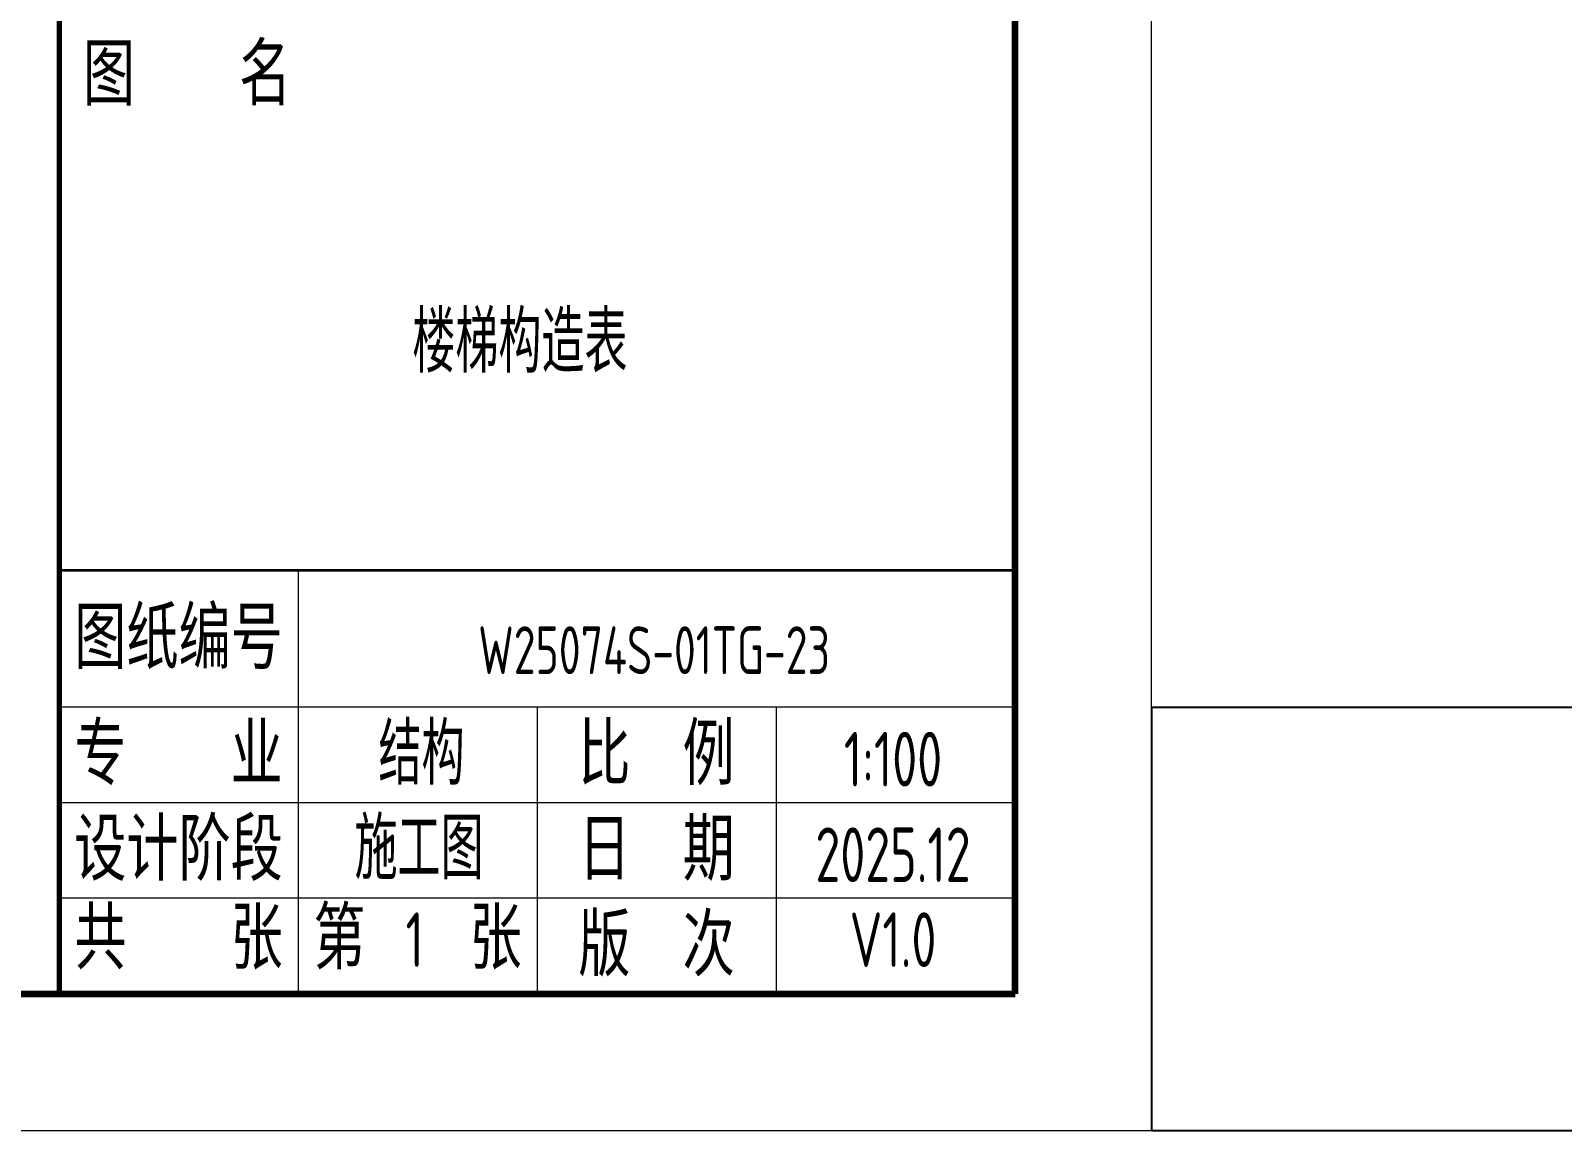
# Model space of a CAD drawing. Extents: x 3968514 to 5230306, y -516551 to -228246.
# Drawn here: x 5113880 to 5125095, y -492379 to -484324 of the extents above; entities that cross this region are included whole.
import ezdxf
from ezdxf.enums import TextEntityAlignment as Align

# ---------------------------------------------------------------- set-up
doc = ezdxf.new("R2010")
doc.units = 0
doc.header["$LTSCALE"] = 1000
doc.header["$MEASUREMENT"] = 0
doc.layers.add('AXIS', color=3, linetype='Continuous', lineweight=15)
doc.layers.add('FRAME', color=3, linetype='Continuous', lineweight=18)
for name, color, linetype in [('TQ_DESIGNER2000', 7, 'Continuous'), ('图纸名称', 142, 'Continuous'), ('图纸编号', 2, 'Continuous')]:
    doc.layers.add(name, color=color, linetype=linetype)
doc.styles.add('FRAME', font='simhei.ttf', dxfattribs={"width": 0.7})
doc.styles.add('TSSD_REIN', font='Tssdeng.shx', dxfattribs={"width": 0.7, "bigfont": 'hztxt.shx'})

# ---------------------------------------------------------------- blocks, each defined once
blk = doc.blocks.new('A$C0B803521')
at = {"layer": 'FRAME', "lineweight": 18}
for p, q in [((-15943, 34252), (-15943, 93652)), ((-22193, 38352), (-22193, 35252)), ((-16943, 37352), (-23943, 37352)), ((-20443, 37352), (-20443, 35252)), ((-18693, 37352), (-18693, 35252)), ((-16943, 36652), (-23943, 36652)), ((-16943, 35952), (-23943, 35952)), ((-100043, 34252), (-15943, 34252))]:
    blk.add_line(p, q, dxfattribs=at)
at = {"layer": 'FRAME', "lineweight": 70}
blk.add_line((-23943, 92652), (-23943, 35252), dxfattribs=at)
at = {"layer": 'FRAME', "lineweight": 140}
for p, q in [((-16943, 35252), (-16943, 92652)), ((-97543, 35252), (-16943, 35252))]:
    blk.add_line(p, q, dxfattribs=at)
at = {"layer": 'FRAME', "lineweight": 35}
blk.add_line((-16943, 38352), (-23943, 38352), dxfattribs=at)
at = {"layer": 'FRAME', "char_height": 400, "style": 'FRAME'}
for s, insert, width, attachment_point in [(' 图    名', (-23959, 42202), 1860.82, 1), ('图纸编号', (-23068, 37852), 2325.42, 5), ('专    业', (-23068, 37002), 2057.29, 5), ('比  例', (-19568, 37002), 1677.63, 5), ('设计阶段', (-23068, 36302), 2361.02, 5), ('日  期', (-19568, 36302), 1618.31, 5), ('共    张', (-23068, 35652), 2045.42, 5), ('第    张', (-21318, 35652), 2050.17, 5), ('版  次', (-19568, 35602), 1753.56, 5)]:
    blk.add_mtext(s, dxfattribs=dict(at, insert=insert, width=width, attachment_point=attachment_point))
at = {"layer": 'TQ_DESIGNER2000', "style": 'TSSD_REIN', "width": 0.7}
blk.add_text('结构', height=450, dxfattribs=at).set_placement((-21289, 36784), align=Align.CENTER)
blk = doc.blocks.new('FWEFS')
at = {"layer": 'TQ_DESIGNER2000', "style": 'TSSD_REIN', "width": 0.7}
for s, height, p in [('结构', 450, (1915369, -2268138)), ('1:100', 400, (1918821, -2268152)), ('施工图', 450, (1915351, -2268831)), ('2025.12', 400, (1918821, -2268852)), ('1', 400, (1915319, -2269474)), ('V1.0', 400, (1918821, -2269474))]:
    blk.add_text(s, height=height, dxfattribs=at).set_placement(p, align=Align.CENTER)

msp = doc.modelspace()

# ---------------------------------------------------------------- linework, layer by layer
for points in [[(5040487.35033, -491379.20631), (5114087.35033, -491379.20631), (5114087.35033, -433979.20631), (5040487.35033, -433979.20631)], [(5040487.35033, -433979.20631), (5114087.35033, -433979.20631), (5114087.35033, -491379.20631), (5040487.35033, -491379.20631)]]:
    msp.add_lwpolyline(points, close=True)
at = {"color": 6}
msp.add_lwpolyline([(5122087.35033, -492379.20631), (5130453.97114, -492379.20631), (5130453.97114, -489282.60561), (5122087.35033, -489282.60561)], close=True, dxfattribs=at)

# ---------------------------------------------------------------- block references
msp.add_blockref('A$C0B803521', (5138030.47026, -526631.20711))
at = {"layer": 'AXIS', "color": 3}
msp.add_blockref('FWEFS', (3201372.76814, 1778291.59408), dxfattribs=at)

# ---------------------------------------------------------------- texts
at = {"layer": '图纸名称', "style": 'TSSD_REIN', "width": 0.7}
msp.add_text('楼梯构造表', height=450, dxfattribs=at).set_placement((5117461.88072, -486829.48251), align=Align.CENTER)
at = {"layer": '图纸编号', "style": 'TSSD_REIN', "width": 0.7}
msp.add_text('W25074S-01TG-23', height=350, dxfattribs=at).set_placement((5118444.45433, -489037.26284, 49.38834), align=Align.CENTER)

doc.saveas('drawing.dxf')
